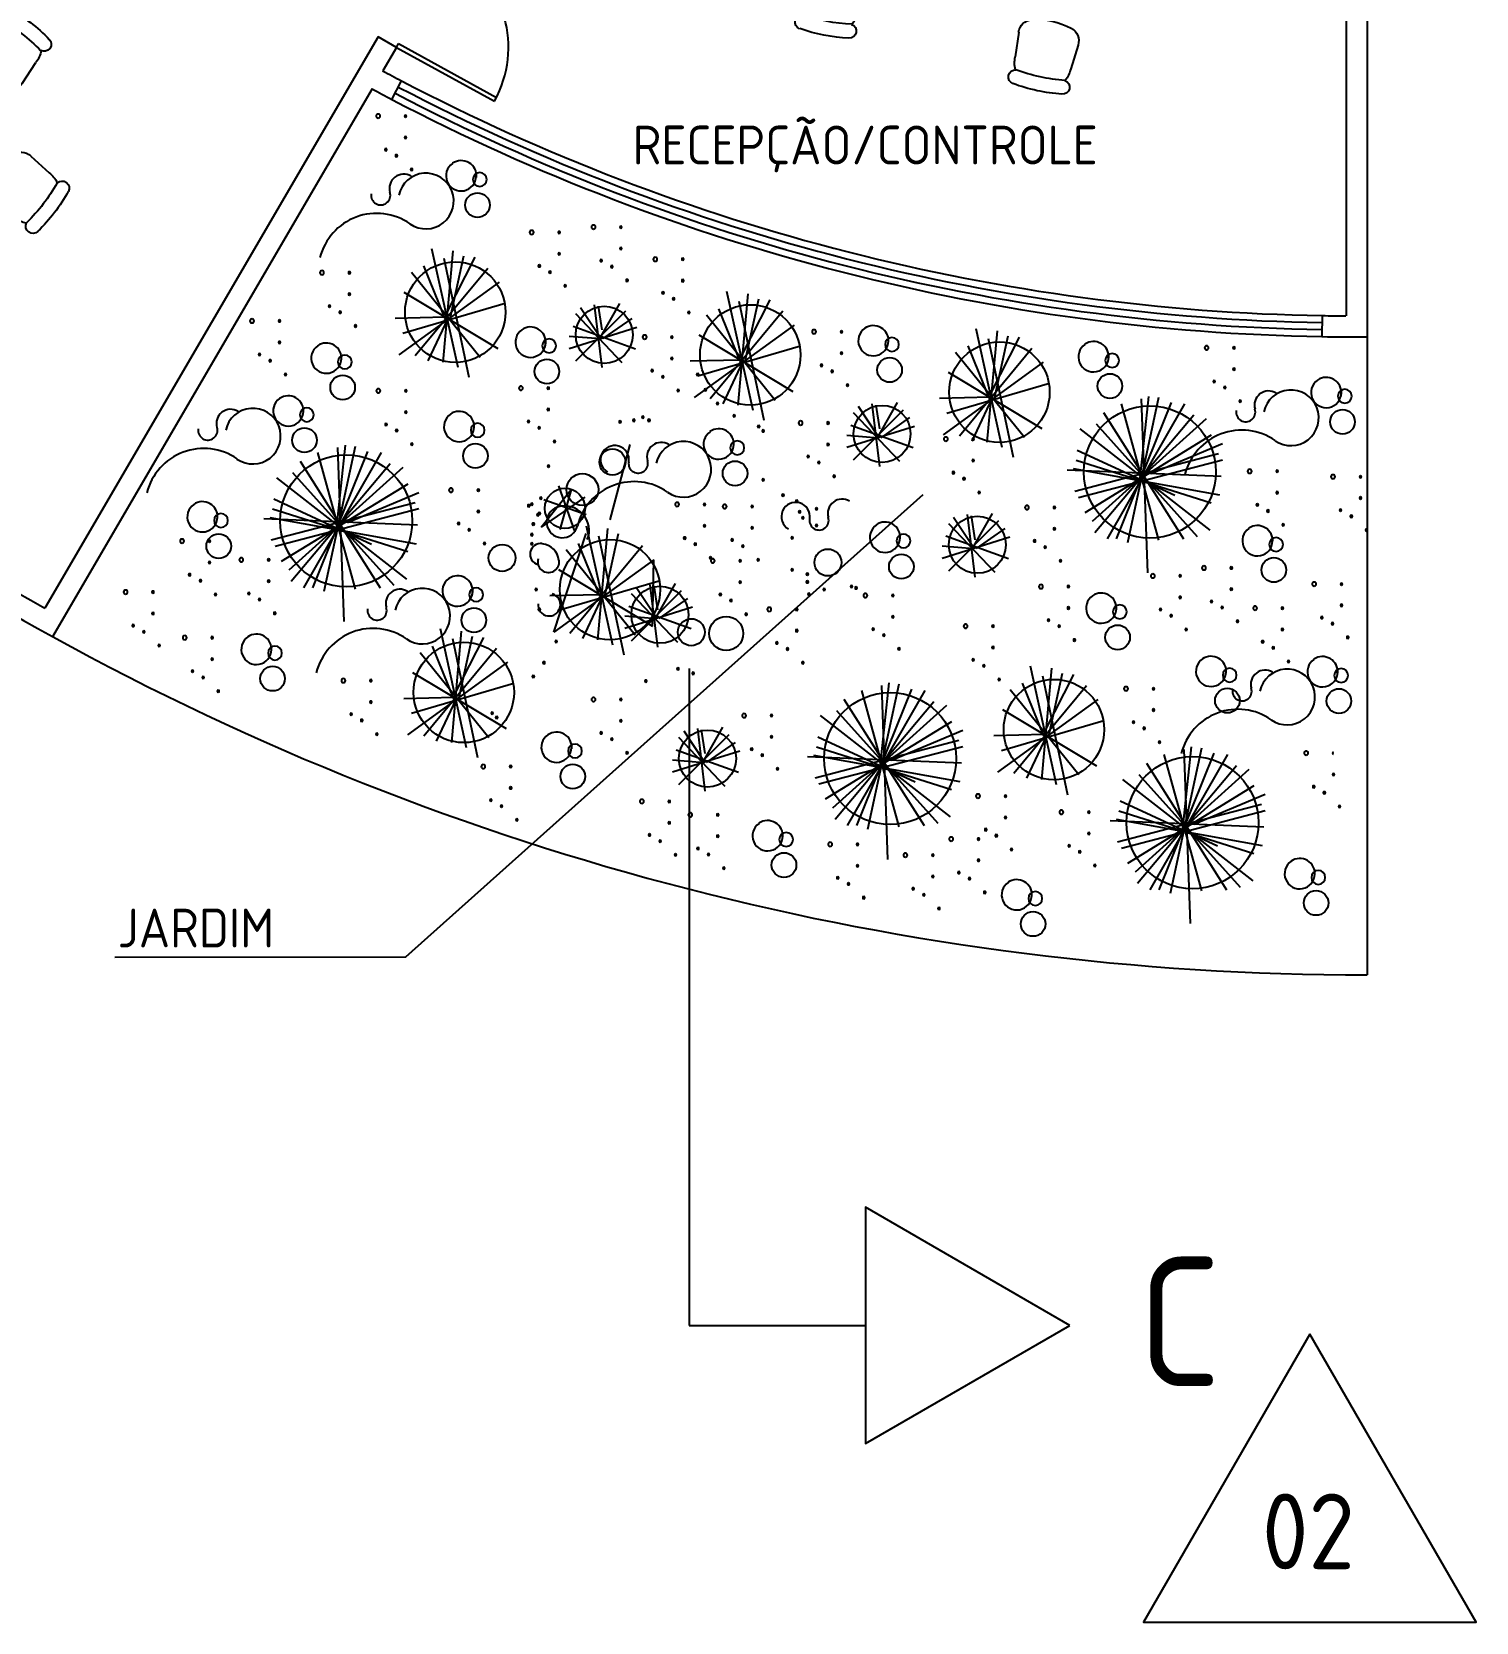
# Model space of a CAD drawing. Extents: x 115 to 1469, y 94 to 338.
# Drawn here: x 334.59 to 344.92, y 285.01 to 296.37 of the extents above; entities that cross this region are included whole.
import ezdxf

# ---------------------------------------------------------------- set-up
doc = ezdxf.new("R2010")
doc.units = 0
doc.layers.get('0').update_dxf_attribs({"linetype": 'CONTINUOUS'})
doc.layers.add('1', color=7, linetype='CONTINUOUS')
doc.layers.add('PAREDE', color=6, linetype='CONTINUOUS')
doc.styles.get("Standard").update_dxf_attribs({"font": 'ISOCP'})

# ---------------------------------------------------------------- blocks, each defined once
blk = doc.blocks.new('BBPSTG01')
for p, q in [((-0.127, 0.217), (-0.305, 0.202)), ((-0.127, -0.217), (-0.305, -0.205))]:
    blk.add_line(p, q)
for centre, radius, start, end in [((0.711, 0), 1.219, 171.5445, 188.4555), ((-0.445, 0.172), 0.0508, 8.4555, 171.5445), ((0.812, 0), 1.219, 171.5445, 188.4555), ((-0.305, -0.001), 0.203, 90, 116.2122), ((-0.118, 0.116), 0.102, 16.1087, 95), ((-0.521, 0), 0.521, 343.8913, 16.1087), ((-0.445, -0.172), 0.0508, 188.4555, 351.5445), ((-0.305, -0.001), 0.203, 243.618, 270), ((-0.118, -0.116), 0.102, 265, 343.8913)]:
    blk.add_arc(centre, radius, start, end)

msp = doc.modelspace()

# ---------------------------------------------------------------- linework, layer by layer
at = {"color": 3}
for p, q in [((337.201, 296.263), (337.215, 296.29)), ((337.215, 296.29), (337.917, 295.905)), ((337.201, 296.263), (337.902, 295.879)), ((337.902, 295.879), (337.917, 295.905)), ((337.452, 294.827), (337.64, 293.978)), ((337.604, 294.809), (337.532, 294.013)), ((337.854, 294.684), (337.336, 294.058)), ((337.55, 294.326), (337.398, 294.702)), ((337.541, 294.756), (337.72, 293.906)), ((337.559, 294.362), (337.765, 294.764)), ((337.586, 294.326), (337.684, 294.773)), ((337.935, 294.586), (337.219, 294.067)), ((337.309, 294.657), (337.801, 294.049)), ((337.255, 294.514), (337.926, 294.112)), ((339.561, 294.521), (339.749, 293.671)), ((339.713, 294.503), (339.641, 293.707)), ((339.668, 294.056), (339.874, 294.458)), ((339.695, 294.02), (339.793, 294.467)), ((337.979, 294.434), (337.246, 294.219)), ((338.839, 294.379), (338.482, 294.021)), ((338.482, 294.361), (338.813, 294.012)), ((338.517, 294.405), (338.661, 294.191)), ((338.616, 294.423), (338.669, 293.976)), ((338.643, 294.414), (338.669, 294.244)), ((338.795, 294.432), (338.652, 294.182)), ((339.418, 294.351), (339.91, 293.743)), ((339.963, 294.378), (339.445, 293.752)), ((339.659, 294.02), (339.507, 294.395)), ((339.65, 294.449), (339.829, 293.6)), ((337.55, 294.335), (337.192, 294.326)), ((337.568, 294.326), (337.425, 294.022)), ((338.92, 294.262), (338.437, 294.11)), ((338.464, 294.271), (338.911, 294.11)), ((338.884, 294.325), (338.678, 294.182)), ((340.044, 294.279), (339.329, 293.761)), ((341.343, 294.255), (341.53, 293.406)), ((341.495, 294.237), (341.423, 293.441)), ((338.437, 294.2), (338.661, 294.182)), ((340.089, 294.127), (339.355, 293.913)), ((339.364, 294.208), (340.035, 293.805)), ((341.441, 293.754), (341.289, 294.13)), ((341.432, 294.183), (341.611, 293.334)), ((341.45, 293.79), (341.656, 294.192)), ((341.477, 293.754), (341.575, 294.201)), ((339.659, 294.029), (339.302, 294.02)), ((339.677, 294.02), (339.534, 293.716)), ((341.825, 294.014), (341.11, 293.495)), ((341.199, 294.085), (341.691, 293.477)), ((341.745, 294.112), (341.226, 293.486)), ((341.146, 293.942), (341.816, 293.54)), ((341.87, 293.862), (341.137, 293.647)), ((340.825, 293.671), (340.467, 293.314)), ((340.503, 293.698), (340.646, 293.483)), ((340.601, 293.716), (340.655, 293.269)), ((340.628, 293.707), (340.655, 293.537)), ((340.78, 293.725), (340.637, 293.474)), ((341.441, 293.763), (341.083, 293.754)), ((341.459, 293.754), (341.316, 293.45)), ((342.284, 292.75), (342.838, 293.716)), ((342.74, 293.725), (342.346, 292.75)), ((342.382, 293.716), (342.65, 292.741)), ((342.65, 293.76), (342.427, 292.723)), ((342.579, 293.769), (342.516, 293.188)), ((342.525, 293.751), (342.57, 292.508)), ((340.905, 293.555), (340.422, 293.403)), ((340.449, 293.564), (340.896, 293.403)), ((340.467, 293.653), (340.798, 293.305)), ((340.87, 293.618), (340.664, 293.474)), ((342.99, 293.608), (342.176, 292.875)), ((342.901, 293.635), (342.194, 292.795)), ((342.203, 293.573), (342.927, 292.768)), ((342.257, 293.653), (342.829, 292.75)), ((340.422, 293.492), (340.646, 293.474)), ((342.087, 293.537), (343.017, 292.812)), ((343.026, 293.492), (342.123, 292.938)), ((336.539, 292.401), (337.094, 293.367)), ((336.995, 293.376), (336.602, 292.401)), ((336.638, 293.367), (336.906, 292.392)), ((336.906, 293.412), (336.683, 292.375)), ((336.835, 293.421), (336.772, 292.839)), ((336.781, 293.403), (336.826, 292.16)), ((338.871, 293.425), (338.728, 292.888)), ((343.079, 293.358), (342.051, 293.09)), ((342.069, 293.385), (342.766, 293.063)), ((343.106, 293.43), (342.597, 293.215)), ((337.246, 293.26), (336.432, 292.527)), ((337.156, 293.287), (336.45, 292.446)), ((336.459, 293.224), (337.183, 292.419)), ((336.513, 293.305), (337.085, 292.401)), ((343.097, 293.197), (341.997, 293.242)), ((343.088, 293.063), (342.042, 293.251)), ((342.06, 293.313), (343.026, 293.009)), ((343.106, 293.313), (342.078, 293.045)), ((336.343, 293.188), (337.273, 292.464)), ((337.282, 293.143), (336.378, 292.589)), ((338.236, 292.835), (338.451, 293.103)), ((338.361, 293.13), (338.477, 292.799)), ((338.451, 293.103), (338.37, 292.817)), ((337.335, 293.009), (336.307, 292.741)), ((336.325, 293.036), (337.022, 292.714)), ((337.362, 293.081), (336.852, 292.866)), ((338.549, 293.049), (338.236, 292.835)), ((338.254, 293.032), (338.558, 292.924)), ((337.353, 292.848), (336.253, 292.893)), ((337.344, 292.714), (336.298, 292.902)), ((336.316, 292.965), (337.282, 292.661)), ((337.362, 292.965), (336.334, 292.696)), ((341.506, 292.879), (341.148, 292.521)), ((341.184, 292.906), (341.327, 292.691)), ((341.282, 292.924), (341.336, 292.477)), ((341.309, 292.915), (341.336, 292.745)), ((341.461, 292.933), (341.318, 292.682)), ((338.326, 292.084), (338.558, 292.79)), ((338.558, 292.844), (338.746, 291.994)), ((338.71, 292.826), (338.638, 292.03)), ((338.647, 292.772), (338.826, 291.923)), ((338.692, 292.343), (338.79, 292.79)), ((341.586, 292.763), (341.103, 292.611)), ((341.13, 292.772), (341.577, 292.611)), ((341.148, 292.861), (341.479, 292.512)), ((341.55, 292.825), (341.345, 292.682)), ((338.415, 292.674), (338.907, 292.066)), ((338.96, 292.701), (338.442, 292.075)), ((338.656, 292.343), (338.504, 292.718)), ((341.103, 292.7), (341.327, 292.682)), ((339.041, 292.602), (338.326, 292.084)), ((338.361, 292.531), (339.032, 292.128)), ((339.032, 292.128), (339.041, 292.602)), ((339.086, 292.45), (338.352, 292.236)), ((338.656, 292.352), (338.299, 292.343)), ((338.674, 292.343), (338.531, 292.039)), ((337.513, 292.11), (337.701, 291.26)), ((337.665, 292.092), (337.594, 291.296)), ((337.916, 291.967), (337.397, 291.341)), ((337.612, 291.609), (337.46, 291.985)), ((337.603, 292.038), (337.781, 291.189)), ((337.621, 291.645), (337.826, 292.047)), ((337.647, 291.609), (337.746, 292.056)), ((337.996, 291.869), (337.281, 291.35)), ((337.37, 291.94), (337.862, 291.332)), ((341.732, 291.844), (341.919, 290.995)), ((337.317, 291.797), (337.987, 291.395)), ((341.884, 291.827), (341.812, 291.031)), ((341.821, 291.773), (342, 290.923)), ((341.839, 291.379), (342.045, 291.782)), ((341.866, 291.344), (341.964, 291.791)), ((338.041, 291.717), (337.308, 291.502)), ((340.427, 290.702), (340.982, 291.668)), ((340.883, 291.676), (340.49, 290.702)), ((340.525, 291.668), (340.794, 290.693)), ((340.794, 291.712), (340.57, 290.675)), ((340.722, 291.721), (340.66, 291.14)), ((340.669, 291.703), (340.713, 290.46)), ((341.589, 291.675), (342.08, 291.067)), ((342.134, 291.701), (341.615, 291.075)), ((341.83, 291.344), (341.678, 291.719)), ((341.134, 291.56), (340.32, 290.827)), ((341.044, 291.587), (340.338, 290.746)), ((340.347, 291.524), (341.071, 290.72)), ((340.4, 291.605), (340.973, 290.702)), ((342.215, 291.603), (341.499, 291.084)), ((341.535, 291.531), (342.206, 291.129)), ((339.353, 291.396), (339.407, 290.949)), ((339.38, 291.387), (339.407, 291.217)), ((339.532, 291.405), (339.389, 291.154)), ((340.23, 291.489), (341.16, 290.764)), ((341.169, 291.444), (340.266, 290.89)), ((342.259, 291.451), (341.526, 291.236)), ((339.577, 291.351), (339.219, 290.993)), ((339.219, 291.333), (339.55, 290.984)), ((339.255, 291.378), (339.398, 291.163)), ((339.622, 291.297), (339.416, 291.154)), ((341.223, 291.31), (340.195, 291.042)), ((340.213, 291.337), (340.91, 291.015)), ((341.25, 291.381), (340.74, 291.167)), ((341.83, 291.353), (341.472, 291.344)), ((341.848, 291.344), (341.705, 291.04)), ((339.657, 291.235), (339.174, 291.083)), ((339.174, 291.172), (339.398, 291.154)), ((339.201, 291.244), (339.648, 291.083)), ((341.241, 291.149), (340.141, 291.194)), ((341.232, 291.015), (340.186, 291.202)), ((340.204, 291.265), (341.169, 290.961)), ((341.25, 291.265), (340.221, 290.997)), ((342.589, 290.244), (343.144, 291.21)), ((343.045, 291.219), (342.652, 290.244)), ((342.688, 291.21), (342.956, 290.235)), ((342.956, 291.255), (342.732, 290.217)), ((342.884, 291.264), (342.822, 290.682)), ((342.831, 291.246), (342.875, 290.003)), ((343.296, 291.103), (342.482, 290.369)), ((343.206, 291.129), (342.5, 290.289)), ((342.509, 291.067), (343.233, 290.262)), ((342.563, 291.147), (343.135, 290.244)), ((342.393, 291.031), (343.323, 290.307)), ((343.332, 290.986), (342.428, 290.432)), ((343.385, 290.852), (342.357, 290.584)), ((342.375, 290.879), (343.072, 290.557)), ((343.412, 290.924), (342.902, 290.709)), ((343.403, 290.691), (342.303, 290.736)), ((343.394, 290.557), (342.348, 290.745)), ((342.366, 290.808), (343.332, 290.503)), ((343.412, 290.808), (342.384, 290.539))]:
    msp.add_line(p, q, dxfattribs=at)
for p, q in [((337.268, 289.764), (340.966, 293.067)), ((339.014, 292.423), (339.068, 291.976)), ((339.041, 292.415), (339.068, 292.245)), ((339.193, 292.432), (339.05, 292.182)), ((339.237, 292.379), (338.88, 292.021)), ((338.88, 292.361), (339.211, 292.012)), ((338.916, 292.406), (339.059, 292.191)), ((339.282, 292.325), (339.077, 292.182)), ((339.318, 292.263), (338.835, 292.111)), ((338.835, 292.2), (339.059, 292.182)), ((338.862, 292.271), (339.309, 292.111)), ((337.612, 291.618), (337.254, 291.609)), ((337.629, 291.609), (337.486, 291.305)), ((335.189, 289.763), (337.268, 289.764))]:
    msp.add_line(p, q)
for centre, radius in [((337.781, 295.136), 0.0881), ((338.277, 293.947), 0.0881), ((340.727, 293.958), 0.0881), ((336.817, 293.833), 0.0881), ((342.302, 293.843), 0.0881), ((343.965, 293.587), 0.0881), ((336.544, 293.456), 0.0881), ((337.766, 293.344), 0.0881), ((335.931, 292.699), 0.0881), ((337.957, 292.615), 0.0963), ((340.286, 292.582), 0.0963), ((340.811, 292.553), 0.0881), ((343.474, 292.529), 0.0881), ((337.755, 292.17), 0.0881), ((342.357, 292.047), 0.0881), ((336.316, 291.752), 0.0881), ((343.142, 291.595), 0.0881), ((343.939, 291.592), 0.0881), ((338.462, 291.053), 0.0881), ((339.972, 290.42), 0.0881), ((343.776, 290.149), 0.0881), ((341.753, 289.999), 0.0881)]:
    msp.add_circle(centre, radius)
for centre, radius in [((337.622, 294.371), 0.359), ((338.687, 294.209), 0.204), ((339.731, 294.065), 0.359), ((341.512, 293.799), 0.359), ((340.673, 293.501), 0.204), ((342.588, 293.229), 0.472), ((336.843, 292.88), 0.472), ((338.746, 293.3), 0.0934), ((338.531, 293.103), 0.114), ((339.622, 293.219), 0.0881), ((338.406, 292.969), 0.144), ((341.354, 292.709), 0.204), ((338.728, 292.388), 0.359), ((339.085, 292.209), 0.204), ((339.559, 292.075), 0.122), ((339.309, 292.084), 0.0963), ((337.683, 291.654), 0.359), ((341.902, 291.388), 0.359), ((340.731, 291.181), 0.472), ((339.425, 291.181), 0.204), ((342.893, 290.723), 0.472)]:
    msp.add_circle(centre, radius, dxfattribs=at)
at = {"color": 1}
msp.add_arc((337.205, 296.265), 0.797, 331.0511, 59.9353, dxfattribs=at)
at = {"color": 3}
for centre, radius, start, end in [((344.078, 309.109), 14.865, 242.4026, 268.9983), ((344.078, 309.109), 14.815, 242.4026, 268.9983), ((337.253, 295.255), 0.102, 58.111, 196.7548), ((337.412, 295.165), 0.199, 235.1714, 167.5988), ((337.089, 295.206), 0.0689, 170.851, 16.7548), ((337.06, 294.659), 0.418, 55.1714, 165.94), ((339.355, 293.925), 0.00725, 90, 270), ((339.355, 293.925), 0.00725, 270, 90), ((343.437, 293.706), 0.102, 58.111, 196.7548), ((343.596, 293.616), 0.199, 235.1714, 167.5988), ((336.016, 293.575), 0.102, 58.111, 196.7548), ((336.175, 293.485), 0.199, 235.1714, 167.5988), ((343.273, 293.657), 0.0689, 170.851, 16.7548), ((335.853, 293.526), 0.0689, 170.851, 16.7548), ((339.094, 293.338), 0.102, 58.111, 196.7548), ((339.253, 293.248), 0.199, 235.1714, 167.5988), ((339.505, 293.428), 0.108, 124.6445, 359.4814), ((343.244, 293.11), 0.418, 55.1714, 165.94), ((335.823, 292.979), 0.418, 55.1714, 165.94), ((338.762, 293.316), 0.102, 350.851, 239.5136), ((338.93, 293.289), 0.0689, 170.851, 16.7548), ((338.901, 292.742), 0.418, 55.1714, 165.94), ((338.387, 292.871), 0.112, 107.7263, 345.94), ((338.405, 292.812), 0.174, 337.6562, 107.7263), ((340.055, 292.91), 0.102, 350.851, 239.5136), ((340.387, 292.933), 0.102, 58.111, 196.7548), ((340.223, 292.883), 0.0689, 170.851, 16.7548), ((337.227, 292.289), 0.102, 58.111, 196.7548), ((337.386, 292.199), 0.199, 235.1714, 167.5988), ((338.294, 292.28), 0.0802, 174.4015, 75.4758), ((337.063, 292.239), 0.0689, 170.851, 16.7548), ((337.034, 291.693), 0.418, 55.1714, 165.94), ((338.18, 291.768), 0.00725, 90, 270), ((338.18, 291.768), 0.00725, 270, 90), ((343.411, 291.711), 0.102, 58.111, 196.7548), ((343.569, 291.621), 0.199, 235.1714, 167.5988), ((343.247, 291.662), 0.0689, 170.851, 16.7548), ((343.217, 291.115), 0.418, 55.1714, 165.94)]:
    msp.add_arc(centre, radius, start, end, dxfattribs=at)
at = {"linetype": 'Continuous'}
for centre, radius, start, end in [((337.071, 295.772), 0.0145, 90, 270), ((337.071, 295.772), 0.0145, 270, 90), ((337.267, 295.772), 0.00725, 90, 270), ((337.267, 295.772), 0.00725, 270, 90), ((337.267, 295.619), 0.00725, 90, 270), ((337.267, 295.619), 0.00725, 270, 90), ((337.125, 295.532), 0.00725, 90, 270), ((337.125, 295.532), 0.00725, 270, 90), ((337.201, 295.489), 0.00725, 90, 270), ((337.201, 295.489), 0.00725, 270, 90), ((337.31, 295.391), 0.00725, 90, 270), ((337.31, 295.391), 0.00725, 270, 90), ((337.797, 295.319), 0.0497, 90, 270), ((337.797, 295.319), 0.0497, 270, 90), ((338.168, 294.941), 0.0145, 90, 270), ((338.168, 294.941), 0.0145, 270, 90), ((338.364, 294.941), 0.00725, 90, 270), ((338.364, 294.941), 0.00725, 270, 90), ((338.61, 294.979), 0.0145, 90, 270), ((338.61, 294.979), 0.0145, 270, 90), ((338.806, 294.979), 0.00725, 90, 270), ((338.806, 294.979), 0.00725, 270, 90), ((338.806, 294.826), 0.00725, 90, 270), ((338.806, 294.826), 0.00725, 270, 90), ((338.223, 294.701), 0.00725, 90, 270), ((338.223, 294.701), 0.00725, 270, 90), ((338.364, 294.788), 0.00725, 90, 270), ((338.364, 294.788), 0.00725, 270, 90), ((338.665, 294.739), 0.00725, 90, 270), ((338.665, 294.739), 0.00725, 270, 90), ((338.741, 294.696), 0.00725, 90, 270), ((338.741, 294.696), 0.00725, 270, 90), ((339.052, 294.749), 0.0145, 90, 270), ((339.052, 294.749), 0.0145, 270, 90), ((339.248, 294.749), 0.00725, 90, 270), ((339.248, 294.749), 0.00725, 270, 90), ((336.669, 294.653), 0.0145, 90, 270), ((336.669, 294.653), 0.0145, 270, 90), ((336.865, 294.653), 0.00725, 90, 270), ((336.865, 294.653), 0.00725, 270, 90), ((338.299, 294.657), 0.00725, 90, 270), ((338.299, 294.657), 0.00725, 270, 90), ((338.85, 294.598), 0.00725, 90, 270), ((338.85, 294.598), 0.00725, 270, 90), ((339.248, 294.596), 0.00725, 90, 270), ((339.248, 294.596), 0.00725, 270, 90), ((336.865, 294.5), 0.00725, 90, 270), ((336.865, 294.5), 0.00725, 270, 90), ((338.408, 294.559), 0.00725, 90, 270), ((338.408, 294.559), 0.00725, 270, 90), ((339.107, 294.509), 0.00725, 90, 270), ((339.107, 294.509), 0.00725, 270, 90), ((339.183, 294.466), 0.00725, 90, 270), ((339.183, 294.466), 0.00725, 270, 90), ((336.723, 294.413), 0.00725, 90, 270), ((336.723, 294.413), 0.00725, 270, 90), ((336.799, 294.37), 0.00725, 90, 270), ((336.799, 294.37), 0.00725, 270, 90), ((339.292, 294.368), 0.00725, 90, 270), ((339.292, 294.368), 0.00725, 270, 90), ((336.169, 294.308), 0.0145, 90, 270), ((336.169, 294.308), 0.0145, 270, 90), ((336.365, 294.308), 0.00725, 90, 270), ((336.365, 294.308), 0.00725, 270, 90), ((336.908, 294.272), 0.00725, 90, 270), ((336.908, 294.272), 0.00725, 270, 90), ((340.187, 294.231), 0.0145, 90, 270), ((340.187, 294.231), 0.0145, 270, 90), ((340.383, 294.231), 0.00725, 90, 270), ((340.383, 294.231), 0.00725, 270, 90), ((336.365, 294.155), 0.00725, 90, 270), ((336.365, 294.155), 0.00725, 270, 90), ((338.293, 294.13), 0.0497, 90, 270), ((338.293, 294.13), 0.0497, 270, 90), ((338.976, 294.193), 0.0145, 90, 270), ((338.976, 294.193), 0.0145, 270, 90), ((339.171, 294.193), 0.00725, 90, 270), ((339.171, 294.193), 0.00725, 270, 90), ((340.744, 294.14), 0.0497, 90, 270), ((340.744, 294.14), 0.0497, 270, 90), ((342.993, 294.116), 0.0145, 90, 270), ((342.993, 294.116), 0.0145, 270, 90), ((343.189, 294.116), 0.00725, 90, 270), ((343.189, 294.116), 0.00725, 270, 90), ((336.223, 294.068), 0.00725, 90, 270), ((336.223, 294.068), 0.00725, 270, 90), ((336.299, 294.024), 0.00725, 90, 270), ((336.299, 294.024), 0.00725, 270, 90), ((336.833, 294.015), 0.0497, 90, 270), ((336.833, 294.015), 0.0497, 270, 90), ((339.171, 294.04), 0.00725, 90, 270), ((339.171, 294.04), 0.00725, 270, 90), ((340.383, 294.078), 0.00725, 90, 270), ((340.383, 294.078), 0.00725, 270, 90), ((342.318, 294.026), 0.0497, 90, 270), ((342.318, 294.026), 0.0497, 270, 90), ((336.408, 293.926), 0.00725, 90, 270), ((336.408, 293.926), 0.00725, 270, 90), ((339.03, 293.953), 0.00725, 90, 270), ((339.03, 293.953), 0.00725, 270, 90), ((339.106, 293.909), 0.00725, 90, 270), ((339.106, 293.909), 0.00725, 270, 90), ((340.241, 293.991), 0.00725, 90, 270), ((340.241, 293.991), 0.00725, 270, 90), ((340.317, 293.948), 0.00725, 90, 270), ((340.317, 293.948), 0.00725, 270, 90), ((343.189, 293.963), 0.00725, 90, 270), ((343.189, 293.963), 0.00725, 270, 90), ((337.072, 293.809), 0.0145, 90, 270), ((337.072, 293.809), 0.0145, 270, 90), ((337.268, 293.809), 0.00725, 90, 270), ((337.268, 293.809), 0.00725, 270, 90), ((338.091, 293.828), 0.0145, 90, 270), ((338.091, 293.828), 0.0145, 270, 90), ((338.287, 293.828), 0.00725, 90, 270), ((338.287, 293.828), 0.00725, 270, 90), ((339.215, 293.811), 0.00725, 90, 270), ((339.215, 293.811), 0.00725, 270, 90), ((339.41, 293.816), 0.00725, 90, 270), ((339.41, 293.816), 0.00725, 270, 90), ((340.426, 293.85), 0.00725, 90, 270), ((340.426, 293.85), 0.00725, 270, 90), ((343.048, 293.876), 0.00725, 90, 270), ((343.048, 293.876), 0.00725, 270, 90), ((343.124, 293.833), 0.00725, 90, 270), ((343.124, 293.833), 0.00725, 270, 90), ((343.981, 293.77), 0.0497, 90, 270), ((343.981, 293.77), 0.0497, 270, 90), ((336.561, 293.638), 0.0497, 90, 270), ((336.561, 293.638), 0.0497, 270, 90), ((337.268, 293.657), 0.00725, 90, 270), ((337.268, 293.657), 0.00725, 270, 90), ((338.287, 293.676), 0.00725, 90, 270), ((338.287, 293.676), 0.00725, 270, 90), ((339.497, 293.718), 0.00725, 90, 270), ((339.497, 293.718), 0.00725, 270, 90), ((343.233, 293.735), 0.00725, 90, 270), ((343.233, 293.735), 0.00725, 270, 90), ((337.127, 293.569), 0.00725, 90, 270), ((337.127, 293.569), 0.00725, 270, 90), ((337.782, 293.527), 0.0497, 90, 270), ((337.782, 293.527), 0.0497, 270, 90), ((338.146, 293.589), 0.00725, 90, 270), ((338.146, 293.589), 0.00725, 270, 90), ((338.222, 293.545), 0.00725, 90, 270), ((338.222, 293.545), 0.00725, 270, 90), ((338.8, 293.587), 0.00725, 90, 270), ((338.8, 293.587), 0.00725, 270, 90), ((338.898, 293.598), 0.00725, 90, 270), ((338.898, 293.598), 0.00725, 270, 90), ((338.963, 293.62), 0.00725, 90, 270), ((338.963, 293.62), 0.00725, 270, 90), ((339.007, 293.598), 0.00725, 90, 270), ((339.007, 293.598), 0.00725, 270, 90), ((339.616, 293.63), 0.00725, 90, 270), ((339.616, 293.63), 0.00725, 270, 90), ((339.791, 293.554), 0.00725, 90, 270), ((339.791, 293.554), 0.00725, 270, 90), ((340.091, 293.579), 0.0145, 90, 270), ((340.091, 293.579), 0.0145, 270, 90), ((340.287, 293.579), 0.00725, 90, 270), ((340.287, 293.579), 0.00725, 270, 90), ((337.203, 293.526), 0.00725, 90, 270), ((337.203, 293.526), 0.00725, 270, 90), ((337.312, 293.428), 0.00725, 90, 270), ((337.312, 293.428), 0.00725, 270, 90), ((338.331, 293.447), 0.00725, 90, 270), ((338.331, 293.447), 0.00725, 270, 90), ((339.638, 293.402), 0.0497, 90, 270), ((339.638, 293.402), 0.0497, 270, 90), ((339.823, 293.522), 0.00725, 90, 270), ((339.823, 293.522), 0.00725, 270, 90), ((340.287, 293.426), 0.00725, 90, 270), ((340.287, 293.426), 0.00725, 270, 90), ((341.129, 293.464), 0.0145, 90, 270), ((341.129, 293.464), 0.0145, 270, 90), ((341.325, 293.464), 0.00725, 90, 270), ((341.325, 293.464), 0.00725, 270, 90), ((340.145, 293.339), 0.00725, 90, 270), ((340.145, 293.339), 0.00725, 270, 90), ((341.325, 293.311), 0.00725, 90, 270), ((341.325, 293.311), 0.00725, 270, 90), ((338.288, 293.271), 0.00725, 90, 270), ((338.288, 293.271), 0.00725, 270, 90), ((340.221, 293.296), 0.00725, 90, 270), ((340.221, 293.296), 0.00725, 270, 90), ((340.33, 293.198), 0.00725, 90, 270), ((340.33, 293.198), 0.00725, 270, 90), ((341.183, 293.224), 0.00725, 90, 270), ((341.183, 293.224), 0.00725, 270, 90), ((343.301, 293.234), 0.0145, 90, 270), ((343.301, 293.234), 0.0145, 270, 90), ((343.497, 293.234), 0.00725, 90, 270), ((343.497, 293.234), 0.00725, 270, 90), ((343.897, 293.195), 0.0145, 90, 270), ((343.897, 293.195), 0.0145, 270, 90), ((337.591, 293.099), 0.0145, 90, 270), ((337.591, 293.099), 0.0145, 270, 90), ((337.787, 293.099), 0.00725, 90, 270), ((337.787, 293.099), 0.00725, 270, 90), ((339.823, 293.173), 0.00725, 90, 270), ((339.823, 293.173), 0.00725, 270, 90), ((341.259, 293.181), 0.00725, 90, 270), ((341.259, 293.181), 0.00725, 270, 90), ((344.093, 293.195), 0.00725, 90, 270), ((344.093, 293.195), 0.00725, 270, 90), ((338.147, 292.988), 0.00725, 90, 270), ((338.147, 292.988), 0.00725, 90, 270), ((338.147, 292.988), 0.00725, 270, 90), ((338.147, 292.988), 0.00725, 270, 90), ((338.169, 292.999), 0.00725, 90, 270), ((338.169, 292.999), 0.00725, 270, 90), ((338.234, 293.042), 0.00725, 90, 270), ((338.234, 293.042), 0.00725, 270, 90), ((339.208, 292.997), 0.0145, 90, 270), ((339.208, 292.997), 0.0145, 270, 90), ((339.404, 292.997), 0.00725, 90, 270), ((339.404, 292.997), 0.00725, 270, 90), ((339.548, 292.982), 0.0145, 90, 270), ((339.548, 292.982), 0.0145, 270, 90), ((339.744, 292.982), 0.00725, 90, 270), ((339.744, 292.982), 0.00725, 270, 90), ((339.965, 293.064), 0.00725, 90, 270), ((339.965, 293.064), 0.00725, 270, 90), ((340.063, 293.02), 0.00725, 90, 270), ((340.063, 293.02), 0.00725, 270, 90), ((341.368, 293.083), 0.00725, 90, 270), ((341.368, 293.083), 0.00725, 270, 90), ((341.709, 292.975), 0.0145, 90, 270), ((341.709, 292.975), 0.0145, 270, 90), ((341.905, 292.975), 0.00725, 90, 270), ((341.905, 292.975), 0.00725, 270, 90), ((343.356, 292.994), 0.00725, 90, 270), ((343.356, 292.994), 0.00725, 270, 90), ((343.497, 293.081), 0.00725, 90, 270), ((343.497, 293.081), 0.00725, 270, 90), ((344.093, 293.043), 0.00725, 90, 270), ((344.093, 293.043), 0.00725, 270, 90), ((335.947, 292.882), 0.0497, 90, 270), ((335.947, 292.882), 0.0497, 270, 90), ((337.646, 292.86), 0.00725, 90, 270), ((337.646, 292.86), 0.00725, 270, 90), ((337.787, 292.947), 0.00725, 90, 270), ((337.787, 292.947), 0.00725, 270, 90), ((338.18, 292.857), 0.00725, 90, 270), ((338.18, 292.857), 0.00725, 270, 90), ((338.212, 292.922), 0.00725, 90, 270), ((338.212, 292.922), 0.00725, 270, 90), ((338.223, 292.933), 0.00725, 90, 270), ((338.223, 292.933), 0.00725, 270, 90), ((340.084, 292.944), 0.00725, 90, 270), ((340.084, 292.944), 0.00725, 270, 90), ((340.106, 292.901), 0.00725, 90, 270), ((340.106, 292.901), 0.00725, 270, 90), ((340.204, 292.966), 0.00725, 90, 270), ((340.204, 292.966), 0.00725, 270, 90), ((343.432, 292.95), 0.00725, 90, 270), ((343.432, 292.95), 0.00725, 270, 90), ((343.951, 292.956), 0.00725, 90, 270), ((343.951, 292.956), 0.00725, 270, 90), ((344.028, 292.912), 0.00725, 90, 270), ((344.028, 292.912), 0.00725, 270, 90), ((337.722, 292.816), 0.00725, 90, 270), ((337.722, 292.816), 0.00725, 270, 90), ((338.169, 292.781), 0.00725, 90, 270), ((338.169, 292.781), 0.00725, 270, 90), ((339.262, 292.757), 0.00725, 90, 270), ((339.262, 292.757), 0.00725, 270, 90), ((339.404, 292.844), 0.00725, 90, 270), ((339.404, 292.844), 0.00725, 270, 90), ((339.744, 292.83), 0.00725, 90, 270), ((339.744, 292.83), 0.00725, 270, 90), ((340.03, 292.759), 0.00725, 90, 270), ((340.03, 292.759), 0.00725, 270, 90), ((340.204, 292.846), 0.00725, 90, 270), ((340.204, 292.846), 0.00725, 270, 90), ((340.827, 292.736), 0.0497, 90, 270), ((340.827, 292.736), 0.0497, 270, 90), ((341.905, 292.823), 0.00725, 90, 270), ((341.905, 292.823), 0.00725, 270, 90), ((343.49, 292.711), 0.0497, 90, 270), ((343.49, 292.711), 0.0497, 270, 90), ((343.541, 292.852), 0.00725, 90, 270), ((343.541, 292.852), 0.00725, 270, 90), ((344.137, 292.814), 0.00725, 90, 270), ((344.137, 292.814), 0.00725, 270, 90), ((335.669, 292.735), 0.0145, 90, 270), ((335.669, 292.735), 0.0145, 270, 90), ((335.865, 292.735), 0.00725, 90, 270), ((335.865, 292.735), 0.00725, 270, 90), ((337.831, 292.718), 0.00725, 90, 270), ((337.831, 292.718), 0.00725, 270, 90), ((338.169, 292.715), 0.00725, 90, 270), ((338.169, 292.715), 0.00725, 270, 90), ((339.338, 292.713), 0.00725, 90, 270), ((339.338, 292.713), 0.00725, 270, 90), ((339.602, 292.743), 0.00725, 90, 270), ((339.602, 292.743), 0.00725, 270, 90), ((339.678, 292.699), 0.00725, 90, 270), ((339.678, 292.699), 0.00725, 270, 90), ((341.764, 292.736), 0.00725, 90, 270), ((341.764, 292.736), 0.00725, 270, 90), ((341.84, 292.692), 0.00725, 90, 270), ((341.84, 292.692), 0.00725, 270, 90), ((335.865, 292.582), 0.00725, 90, 270), ((335.865, 292.582), 0.00725, 270, 90), ((336.092, 292.601), 0.0145, 90, 270), ((336.092, 292.601), 0.0145, 270, 90), ((336.288, 292.601), 0.00725, 90, 270), ((336.288, 292.601), 0.00725, 270, 90), ((339.447, 292.615), 0.00725, 90, 270), ((339.447, 292.615), 0.00725, 270, 90), ((339.463, 292.594), 0.0145, 90, 270), ((339.463, 292.594), 0.0145, 270, 90), ((339.659, 292.594), 0.00725, 90, 270), ((339.659, 292.594), 0.00725, 270, 90), ((339.787, 292.601), 0.00725, 90, 270), ((339.787, 292.601), 0.00725, 270, 90), ((340.03, 292.53), 0.00725, 90, 270), ((340.03, 292.53), 0.00725, 270, 90), ((341.949, 292.594), 0.00725, 90, 270), ((341.949, 292.594), 0.00725, 270, 90), ((342.974, 292.543), 0.0145, 90, 270), ((342.974, 292.543), 0.0145, 270, 90), ((343.17, 292.543), 0.00725, 90, 270), ((343.17, 292.543), 0.00725, 270, 90), ((335.723, 292.495), 0.00725, 90, 270), ((335.723, 292.495), 0.00725, 270, 90), ((335.8, 292.452), 0.00725, 90, 270), ((335.8, 292.452), 0.00725, 270, 90), ((336.288, 292.448), 0.00725, 90, 270), ((336.288, 292.448), 0.00725, 270, 90), ((339.659, 292.441), 0.00725, 90, 270), ((339.659, 292.441), 0.00725, 270, 90), ((340.139, 292.498), 0.00725, 90, 270), ((340.139, 292.443), 0.00725, 90, 270), ((340.139, 292.498), 0.00725, 270, 90), ((340.139, 292.443), 0.00725, 270, 90), ((340.455, 292.41), 0.00725, 90, 270), ((340.455, 292.41), 0.00725, 270, 90), ((341.809, 292.41), 0.0145, 90, 270), ((341.809, 292.41), 0.0145, 270, 90), ((342.005, 292.41), 0.00725, 90, 270), ((342.005, 292.41), 0.00725, 270, 90), ((342.609, 292.486), 0.0145, 90, 270), ((342.609, 292.486), 0.0145, 270, 90), ((342.805, 292.486), 0.00725, 90, 270), ((342.805, 292.486), 0.00725, 270, 90), ((343.762, 292.428), 0.0145, 90, 270), ((343.762, 292.428), 0.0145, 270, 90), ((343.958, 292.428), 0.00725, 90, 270), ((343.958, 292.428), 0.00725, 270, 90), ((335.265, 292.371), 0.0145, 90, 270), ((335.265, 292.371), 0.0145, 270, 90), ((335.461, 292.371), 0.00725, 90, 270), ((335.461, 292.371), 0.00725, 270, 90), ((335.908, 292.354), 0.00725, 90, 270), ((335.908, 292.354), 0.00725, 270, 90), ((336.146, 292.361), 0.00725, 90, 270), ((336.146, 292.361), 0.00725, 270, 90), ((336.222, 292.318), 0.00725, 90, 270), ((336.222, 292.318), 0.00725, 270, 90), ((337.771, 292.352), 0.0497, 90, 270), ((337.771, 292.352), 0.0497, 270, 90), ((338.201, 292.389), 0.00725, 90, 270), ((338.201, 292.389), 0.00725, 270, 90), ((339.517, 292.354), 0.00725, 90, 270), ((339.517, 292.354), 0.00725, 270, 90), ((339.593, 292.31), 0.00725, 90, 270), ((339.593, 292.31), 0.00725, 270, 90), ((340.15, 292.356), 0.00725, 90, 270), ((340.15, 292.356), 0.00725, 270, 90), ((340.259, 292.389), 0.00725, 90, 270), ((340.259, 292.389), 0.00725, 270, 90), ((340.487, 292.4), 0.00725, 90, 270), ((340.487, 292.4), 0.00725, 270, 90), ((340.554, 292.346), 0.0145, 90, 270), ((340.554, 292.346), 0.0145, 270, 90), ((340.75, 292.346), 0.00725, 90, 270), ((340.75, 292.346), 0.00725, 270, 90), ((342.805, 292.333), 0.00725, 90, 270), ((342.805, 292.333), 0.00725, 270, 90), ((343.029, 292.304), 0.00725, 90, 270), ((343.029, 292.304), 0.00725, 270, 90), ((343.17, 292.391), 0.00725, 90, 270), ((343.17, 292.391), 0.00725, 270, 90), ((335.461, 292.218), 0.00725, 90, 270), ((335.461, 292.218), 0.00725, 270, 90), ((336.331, 292.219), 0.00725, 90, 270), ((336.331, 292.219), 0.00725, 270, 90), ((338.223, 292.247), 0.00725, 90, 270), ((338.223, 292.247), 0.00725, 270, 90), ((339.702, 292.212), 0.00725, 90, 270), ((339.702, 292.212), 0.00725, 270, 90), ((339.867, 292.247), 0.0145, 90, 270), ((339.867, 292.247), 0.0145, 270, 90), ((340.063, 292.247), 0.00725, 90, 270), ((340.063, 292.247), 0.00725, 270, 90), ((340.75, 292.194), 0.00725, 90, 270), ((340.75, 292.194), 0.00725, 270, 90), ((342.005, 292.257), 0.00725, 90, 270), ((342.005, 292.257), 0.00725, 270, 90), ((342.373, 292.229), 0.0497, 90, 270), ((342.373, 292.229), 0.0497, 270, 90), ((342.663, 292.246), 0.00725, 90, 270), ((342.663, 292.246), 0.00725, 270, 90), ((342.74, 292.202), 0.00725, 90, 270), ((342.74, 292.202), 0.00725, 270, 90), ((343.105, 292.26), 0.00725, 90, 270), ((343.105, 292.26), 0.00725, 270, 90), ((343.34, 292.256), 0.0145, 90, 270), ((343.34, 292.256), 0.0145, 270, 90), ((343.535, 292.256), 0.00725, 90, 270), ((343.535, 292.256), 0.00725, 270, 90), ((343.817, 292.188), 0.00725, 90, 270), ((343.817, 292.188), 0.00725, 270, 90), ((343.958, 292.276), 0.00725, 90, 270), ((343.958, 292.276), 0.00725, 270, 90), ((335.32, 292.131), 0.00725, 90, 270), ((335.32, 292.131), 0.00725, 270, 90), ((335.396, 292.087), 0.00725, 90, 270), ((335.396, 292.087), 0.00725, 270, 90), ((340.063, 292.095), 0.00725, 90, 270), ((340.063, 292.095), 0.00725, 270, 90), ((340.609, 292.106), 0.00725, 90, 270), ((340.609, 292.106), 0.00725, 270, 90), ((340.685, 292.063), 0.00725, 90, 270), ((340.685, 292.063), 0.00725, 270, 90), ((341.27, 292.127), 0.0145, 90, 270), ((341.27, 292.127), 0.0145, 270, 90), ((341.466, 292.127), 0.00725, 90, 270), ((341.466, 292.127), 0.00725, 270, 90), ((341.863, 292.17), 0.00725, 90, 270), ((341.863, 292.17), 0.00725, 270, 90), ((341.939, 292.127), 0.00725, 90, 270), ((341.939, 292.127), 0.00725, 270, 90), ((342.848, 292.104), 0.00725, 90, 270), ((342.848, 292.104), 0.00725, 270, 90), ((343.214, 292.162), 0.00725, 90, 270), ((343.214, 292.162), 0.00725, 270, 90), ((343.535, 292.103), 0.00725, 90, 270), ((343.535, 292.103), 0.00725, 270, 90), ((343.893, 292.145), 0.00725, 90, 270), ((343.893, 292.145), 0.00725, 270, 90), ((335.505, 291.989), 0.00725, 90, 270), ((335.505, 291.989), 0.00725, 270, 90), ((335.688, 292.045), 0.0145, 90, 270), ((335.688, 292.045), 0.0145, 270, 90), ((335.884, 292.045), 0.00725, 90, 270), ((335.884, 292.045), 0.00725, 270, 90), ((336.333, 291.935), 0.0497, 90, 270), ((336.333, 291.935), 0.0497, 270, 90), ((338.343, 292.018), 0.00725, 90, 270), ((338.343, 292.018), 0.00725, 270, 90), ((339.921, 292.007), 0.00725, 90, 270), ((339.921, 292.007), 0.00725, 270, 90), ((339.997, 291.964), 0.00725, 90, 270), ((339.997, 291.964), 0.00725, 270, 90), ((340.794, 291.965), 0.00725, 90, 270), ((340.794, 291.965), 0.00725, 270, 90), ((341.466, 291.974), 0.00725, 90, 270), ((341.466, 291.974), 0.00725, 270, 90), ((342.048, 292.028), 0.00725, 90, 270), ((342.048, 292.028), 0.00725, 270, 90), ((343.394, 292.016), 0.00725, 90, 270), ((343.394, 292.016), 0.00725, 270, 90), ((343.47, 291.972), 0.00725, 90, 270), ((343.47, 291.972), 0.00725, 270, 90), ((344.002, 292.047), 0.00725, 90, 270), ((344.002, 292.047), 0.00725, 270, 90), ((335.884, 291.892), 0.00725, 90, 270), ((335.884, 291.892), 0.00725, 270, 90), ((338.256, 291.866), 0.00725, 90, 270), ((338.256, 291.866), 0.00725, 270, 90), ((340.106, 291.866), 0.00725, 90, 270), ((340.106, 291.866), 0.00725, 270, 90), ((341.324, 291.887), 0.00725, 90, 270), ((341.324, 291.887), 0.00725, 270, 90), ((341.401, 291.844), 0.00725, 90, 270), ((341.401, 291.844), 0.00725, 270, 90), ((343.579, 291.874), 0.00725, 90, 270), ((343.579, 291.874), 0.00725, 270, 90), ((335.743, 291.805), 0.00725, 90, 270), ((335.743, 291.805), 0.00725, 270, 90), ((335.819, 291.761), 0.00725, 90, 270), ((335.819, 291.761), 0.00725, 270, 90), ((336.822, 291.738), 0.0145, 90, 270), ((336.822, 291.738), 0.0145, 270, 90), ((337.018, 291.738), 0.00725, 90, 270), ((337.018, 291.738), 0.00725, 270, 90), ((338.985, 291.735), 0.00725, 90, 270), ((338.985, 291.735), 0.00725, 270, 90), ((339.214, 291.822), 0.00725, 90, 270), ((339.214, 291.822), 0.00725, 270, 90), ((339.322, 291.79), 0.00725, 90, 270), ((339.322, 291.79), 0.00725, 270, 90), ((341.51, 291.746), 0.00725, 90, 270), ((341.51, 291.746), 0.00725, 270, 90), ((343.158, 291.777), 0.0497, 90, 270), ((343.158, 291.777), 0.0497, 270, 90), ((343.955, 291.775), 0.0497, 90, 270), ((343.955, 291.775), 0.0497, 270, 90), ((335.928, 291.663), 0.00725, 90, 270), ((335.928, 291.663), 0.00725, 270, 90), ((338.61, 291.603), 0.0145, 90, 270), ((338.61, 291.603), 0.0145, 270, 90), ((342.417, 291.68), 0.0145, 90, 270), ((342.417, 291.68), 0.0145, 270, 90), ((342.613, 291.68), 0.00725, 90, 270), ((342.613, 291.68), 0.00725, 270, 90), ((336.877, 291.498), 0.00725, 90, 270), ((336.877, 291.498), 0.00725, 270, 90), ((337.018, 291.585), 0.00725, 90, 270), ((337.018, 291.585), 0.00725, 270, 90), ((337.886, 291.506), 0.00725, 90, 270), ((337.886, 291.506), 0.00725, 270, 90), ((338.806, 291.603), 0.00725, 90, 270), ((338.806, 291.603), 0.00725, 270, 90), ((339.687, 291.488), 0.0145, 90, 270), ((339.687, 291.488), 0.0145, 270, 90), ((342.613, 291.528), 0.00725, 90, 270), ((342.613, 291.528), 0.00725, 270, 90), ((336.953, 291.454), 0.00725, 90, 270), ((336.953, 291.454), 0.00725, 270, 90), ((337.918, 291.474), 0.00725, 90, 270), ((337.918, 291.474), 0.00725, 270, 90), ((338.806, 291.451), 0.00725, 90, 270), ((338.806, 291.451), 0.00725, 270, 90), ((339.883, 291.488), 0.00725, 90, 270), ((339.883, 291.488), 0.00725, 270, 90), ((342.471, 291.441), 0.00725, 90, 270), ((342.471, 291.441), 0.00725, 270, 90), ((342.547, 291.397), 0.00725, 90, 270), ((342.547, 291.397), 0.00725, 270, 90), ((337.062, 291.356), 0.00725, 90, 270), ((337.062, 291.356), 0.00725, 270, 90), ((338.478, 291.235), 0.0497, 90, 270), ((338.478, 291.235), 0.0497, 270, 90), ((338.665, 291.364), 0.00725, 90, 270), ((338.665, 291.364), 0.00725, 270, 90), ((338.741, 291.32), 0.00725, 90, 270), ((338.741, 291.32), 0.00725, 270, 90), ((339.883, 291.336), 0.00725, 90, 270), ((339.883, 291.336), 0.00725, 270, 90), ((342.656, 291.299), 0.00725, 90, 270), ((342.656, 291.299), 0.00725, 270, 90), ((338.85, 291.222), 0.00725, 90, 270), ((338.85, 291.222), 0.00725, 270, 90), ((339.741, 291.249), 0.00725, 90, 270), ((339.741, 291.249), 0.00725, 270, 90), ((339.817, 291.205), 0.00725, 90, 270), ((339.817, 291.205), 0.00725, 270, 90), ((343.705, 291.22), 0.0145, 90, 270), ((343.705, 291.22), 0.0145, 270, 90), ((343.901, 291.22), 0.00725, 90, 270), ((337.822, 291.124), 0.0145, 90, 270), ((337.822, 291.124), 0.0145, 270, 90), ((338.018, 291.124), 0.00725, 90, 270), ((338.018, 291.124), 0.00725, 270, 90), ((339.926, 291.107), 0.00725, 90, 270), ((339.926, 291.107), 0.00725, 270, 90), ((343.901, 291.067), 0.00725, 90, 270), ((343.901, 291.067), 0.00725, 270, 90), ((338.018, 290.971), 0.00725, 90, 270), ((338.018, 290.971), 0.00725, 270, 90), ((343.759, 290.98), 0.00725, 90, 270), ((343.759, 290.98), 0.00725, 270, 90), ((343.835, 290.937), 0.00725, 90, 270), ((343.835, 290.937), 0.00725, 270, 90), ((337.876, 290.884), 0.00725, 90, 270), ((337.876, 290.884), 0.00725, 270, 90), ((337.953, 290.841), 0.00725, 90, 270), ((337.953, 290.841), 0.00725, 270, 90), ((338.956, 290.875), 0.0145, 90, 270), ((338.956, 290.875), 0.0145, 270, 90), ((339.152, 290.875), 0.00725, 90, 270), ((339.152, 290.875), 0.00725, 270, 90), ((341.359, 290.913), 0.0145, 90, 270), ((341.359, 290.913), 0.0145, 270, 90), ((341.555, 290.913), 0.00725, 90, 270), ((341.555, 290.913), 0.00725, 270, 90), ((343.944, 290.839), 0.00725, 90, 270), ((343.944, 290.839), 0.00725, 270, 90), ((338.062, 290.743), 0.00725, 90, 270), ((338.062, 290.743), 0.00725, 270, 90), ((339.152, 290.722), 0.00725, 90, 270), ((339.152, 290.722), 0.00725, 270, 90), ((339.302, 290.779), 0.0145, 90, 270), ((339.302, 290.779), 0.0145, 270, 90), ((339.498, 290.779), 0.00725, 90, 270), ((339.498, 290.779), 0.00725, 270, 90), ((341.555, 290.76), 0.00725, 90, 270), ((341.555, 290.76), 0.00725, 270, 90), ((341.955, 290.798), 0.0145, 90, 270), ((341.955, 290.798), 0.0145, 270, 90), ((342.151, 290.798), 0.00725, 90, 270), ((342.151, 290.798), 0.00725, 270, 90), ((339.011, 290.635), 0.00725, 90, 270), ((339.011, 290.635), 0.00725, 270, 90), ((339.087, 290.591), 0.00725, 90, 270), ((339.087, 290.591), 0.00725, 270, 90), ((339.498, 290.626), 0.00725, 90, 270), ((339.498, 290.626), 0.00725, 270, 90), ((339.988, 290.603), 0.0497, 90, 270), ((339.988, 290.603), 0.0497, 270, 90), ((341.167, 290.606), 0.0145, 90, 270), ((341.167, 290.606), 0.0145, 270, 90), ((341.363, 290.606), 0.00725, 90, 270), ((341.363, 290.606), 0.00725, 270, 90), ((341.414, 290.673), 0.00725, 90, 270), ((341.414, 290.673), 0.00725, 270, 90), ((341.49, 290.63), 0.00725, 90, 270), ((341.49, 290.63), 0.00725, 270, 90), ((342.151, 290.645), 0.00725, 90, 270), ((342.151, 290.645), 0.00725, 270, 90), ((339.196, 290.493), 0.00725, 90, 270), ((339.196, 290.493), 0.00725, 270, 90), ((339.357, 290.539), 0.00725, 90, 270), ((339.357, 290.539), 0.00725, 270, 90), ((339.433, 290.496), 0.00725, 90, 270), ((339.433, 290.496), 0.00725, 270, 90), ((340.302, 290.568), 0.0145, 90, 270), ((340.302, 290.568), 0.0145, 270, 90), ((340.498, 290.568), 0.00725, 90, 270), ((340.498, 290.568), 0.00725, 270, 90), ((340.84, 290.491), 0.0145, 90, 270), ((340.84, 290.491), 0.0145, 270, 90), ((341.036, 290.491), 0.00725, 90, 270), ((341.036, 290.491), 0.00725, 270, 90), ((341.599, 290.532), 0.00725, 90, 270), ((341.599, 290.532), 0.00725, 270, 90), ((342.01, 290.558), 0.00725, 90, 270), ((342.01, 290.558), 0.00725, 270, 90), ((342.086, 290.515), 0.00725, 90, 270), ((342.086, 290.515), 0.00725, 270, 90), ((339.542, 290.398), 0.00725, 90, 270), ((339.542, 290.398), 0.00725, 270, 90), ((340.498, 290.415), 0.00725, 90, 270), ((340.498, 290.415), 0.00725, 270, 90), ((341.222, 290.366), 0.00725, 90, 270), ((341.222, 290.366), 0.00725, 270, 90), ((341.363, 290.454), 0.00725, 90, 270), ((341.363, 290.454), 0.00725, 270, 90), ((342.195, 290.417), 0.00725, 90, 270), ((342.195, 290.417), 0.00725, 270, 90), ((343.792, 290.332), 0.0497, 90, 270), ((343.792, 290.332), 0.0497, 270, 90), ((340.356, 290.328), 0.00725, 90, 270), ((340.356, 290.328), 0.00725, 270, 90), ((340.433, 290.285), 0.00725, 90, 270), ((340.433, 290.285), 0.00725, 270, 90), ((340.895, 290.251), 0.00725, 90, 270), ((340.895, 290.251), 0.00725, 270, 90), ((341.036, 290.339), 0.00725, 90, 270), ((341.036, 290.339), 0.00725, 270, 90), ((341.298, 290.323), 0.00725, 90, 270), ((341.298, 290.323), 0.00725, 270, 90), ((340.542, 290.187), 0.00725, 90, 270), ((340.542, 290.187), 0.00725, 270, 90), ((340.971, 290.208), 0.00725, 90, 270), ((340.971, 290.208), 0.00725, 270, 90), ((341.407, 290.225), 0.00725, 90, 270), ((341.407, 290.225), 0.00725, 270, 90), ((341.769, 290.181), 0.0497, 90, 270), ((341.769, 290.181), 0.0497, 270, 90), ((341.08, 290.11), 0.00725, 90, 270), ((341.08, 290.11), 0.00725, 270, 90)]:
    msp.add_arc(centre, radius, start, end, dxfattribs=at)
for centre, radius, start, end in [((337.664, 295.345), 0.108, 124.6445, 359.4814), ((337.665, 295.345), 0.109, 354.4015, 124.6445), ((338.16, 294.156), 0.108, 124.6445, 359.4814), ((338.16, 294.156), 0.109, 354.4015, 124.6445), ((340.611, 294.167), 0.108, 124.6445, 359.4814), ((340.611, 294.166), 0.109, 354.4015, 124.6445), ((336.7, 294.042), 0.108, 124.6445, 359.4814), ((336.7, 294.041), 0.109, 354.4015, 124.6445), ((342.185, 294.052), 0.108, 124.6445, 359.4814), ((342.185, 294.052), 0.109, 354.4015, 124.6445), ((343.848, 293.796), 0.109, 354.4015, 124.6445), ((336.428, 293.664), 0.109, 354.4015, 124.6445), ((343.848, 293.796), 0.108, 124.6445, 359.4814), ((336.428, 293.665), 0.108, 124.6445, 359.4814), ((337.649, 293.553), 0.109, 354.4015, 124.6445), ((337.649, 293.553), 0.108, 124.6445, 359.4814), ((339.505, 293.428), 0.109, 354.4015, 124.6445), ((335.814, 292.908), 0.108, 124.6445, 359.4814), ((335.814, 292.908), 0.109, 354.4015, 124.6445), ((340.694, 292.762), 0.109, 354.4015, 124.6445), ((340.694, 292.762), 0.108, 124.6445, 359.4814), ((343.357, 292.737), 0.108, 124.6445, 359.4814), ((343.357, 292.737), 0.109, 354.4015, 124.6445), ((338.233, 292.641), 0.0766, 82.0176, 255.4758), ((338.224, 292.577), 0.141, 8.1729, 82.0176), ((338.288, 292.587), 0.0769, 164.2838, 8.1729), ((337.638, 292.378), 0.108, 124.6445, 359.4814), ((337.638, 292.378), 0.109, 354.4015, 124.6445), ((342.24, 292.256), 0.108, 124.6445, 359.4814), ((342.24, 292.255), 0.109, 354.4015, 124.6445), ((336.2, 291.961), 0.109, 354.4015, 124.6445), ((336.2, 291.961), 0.108, 124.6445, 359.4814), ((343.025, 291.804), 0.108, 124.6445, 359.4814), ((343.025, 291.803), 0.109, 354.4015, 124.6445), ((343.822, 291.801), 0.108, 124.6445, 359.4814), ((343.822, 291.801), 0.109, 354.4015, 124.6445), ((338.345, 291.262), 0.108, 124.6445, 359.4814), ((338.346, 291.261), 0.109, 354.4015, 124.6445), ((339.855, 290.629), 0.108, 124.6445, 359.4814), ((339.855, 290.629), 0.109, 354.4015, 124.6445), ((343.659, 290.358), 0.108, 124.6445, 359.4814), ((343.659, 290.358), 0.109, 354.4015, 124.6445), ((341.636, 290.207), 0.108, 124.6445, 359.4814), ((341.636, 290.207), 0.109, 354.4015, 124.6445)]:
    msp.add_arc(centre, radius, start, end)
at = {"layer": '1', "color": 21}
msp.add_lwpolyline([(343.732, 287.068), (342.543, 285.01), (344.921, 285.01)], close=True, dxfattribs=at)
at = {"layer": 'PAREDE'}
for p, q in [((344.14, 299.644), (344.14, 294.194)), ((343.99, 296.944), (343.99, 294.344)), ((337.071, 296.339), (334.687, 292.255)), ((337.201, 296.263), (337.071, 296.339)), ((337.201, 296.263), (337.103, 296.095)), ((337.027, 295.966), (334.743, 292.052)), ((337.169, 295.891), (337.238, 296.024)), ((343.82, 294.346), (343.817, 294.196)), ((339.293, 291.825), (339.293, 287.131)), ((343.99, 289.635), (343.99, 289.635)), ((339.293, 287.131), (340.554, 287.131))]:
    msp.add_line(p, q, dxfattribs=at)
at = {"layer": 'PAREDE', "color": 1}
msp.add_line((344.14, 294.194), (344.14, 289.635), dxfattribs=at)
at = {"layer": 'PAREDE'}
msp.add_lwpolyline([(342.016, 287.131), (340.554, 287.975), (340.554, 286.287)], close=True, dxfattribs=at)
for centre, radius, start, end in [((344.078, 309.109), 14.765, 241.8095, 242.4026), ((344.078, 309.109), 14.915, 241.7886, 242.4026), ((344.14, 309.108), 19.323, 229.752, 240.7123), ((344.078, 309.109), 14.765, 268.9983, 269.6577), ((344.14, 309.108), 19.473, 229.9548, 241.1462), ((344.078, 309.109), 14.915, 268.9983, 270.2374)]:
    msp.add_arc(centre, radius, start, end, dxfattribs=at)
at = {"layer": 'PAREDE', "color": 1}
for centre, radius, start, end in [((344.078, 309.109), 14.765, 242.4026, 268.9983), ((344.078, 309.109), 14.915, 242.4026, 268.9983), ((344.14, 309.108), 19.473, 241.1462, 270)]:
    msp.add_arc(centre, radius, start, end, dxfattribs=at)

# ---------------------------------------------------------------- block references
at = {"xscale": -1}
for p, rotation in [((340.354, 296.849), 259.0971639827775), ((334.276, 296.037), 52.4854789989818), ((341.889, 296.45), 257.7581729723244), ((334.354, 295.392), 322.4854789989815)]:
    msp.add_blockref('BBPSTG01', p, dxfattribs=dict(at, rotation=rotation))

# ---------------------------------------------------------------- texts
at = {"attachment_point": 1}
for s, insert, char_height, width in [('RECEPÇÃO/CONTROLE', (338.89, 295.704), 0.27728, 4.0416), (' JARDIM', (335.05, 290.109), 0.2773, 4.0416), ('C', (342.502, 287.62), 0.924, 0.7692), ('02', (343.389, 285.929), 0.5406, 0.4498)]:
    msp.add_mtext(s, dxfattribs=dict(at, insert=insert, char_height=char_height, width=width))

doc.saveas('drawing.dxf')
